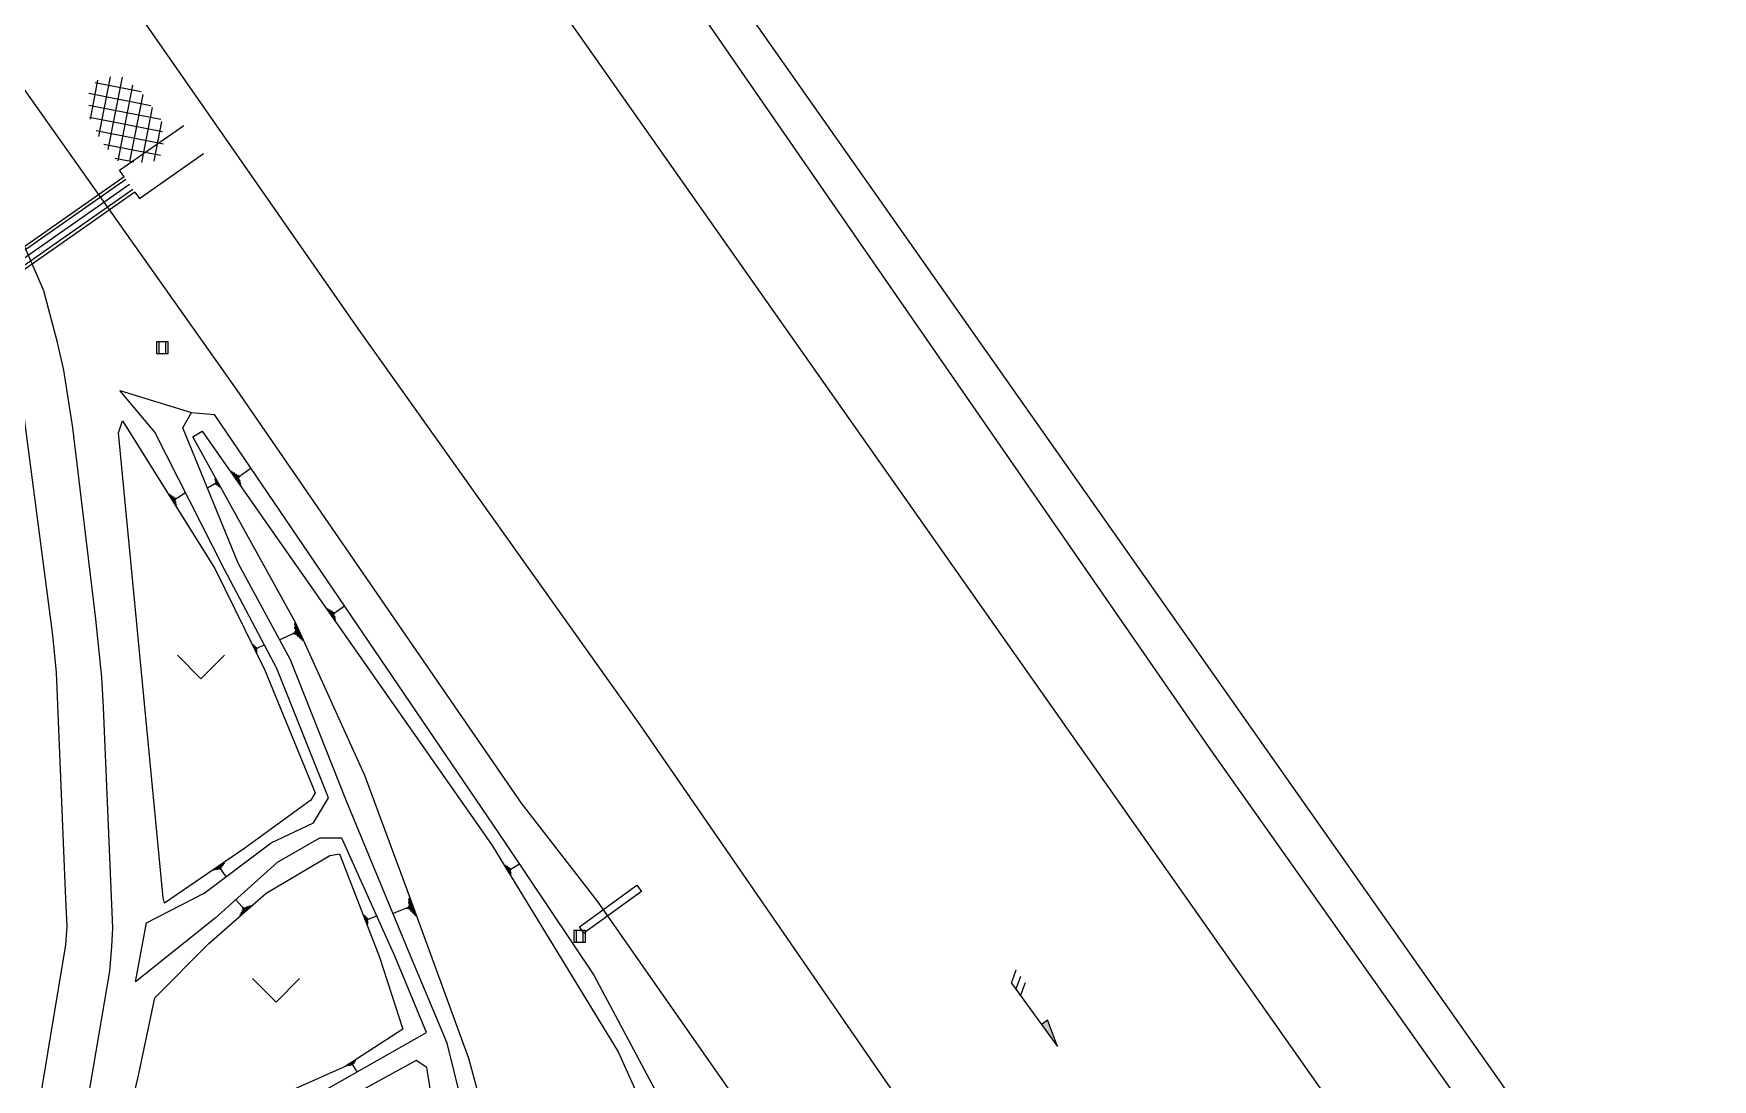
# Model space of a CAD drawing. Header units: millimetres. Extents: x 152904052 to 153933663, y 538271515 to 539240469.
# Drawn here: x 153522164 to 153629246, y 538702938 to 538769663 of the extents above; entities that cross this region are included whole.
import ezdxf

# ---------------------------------------------------------------- set-up
doc = ezdxf.new("R2010")
doc.units = ezdxf.units.MM
doc.layers.add('SCHM', color=9, linetype='Continuous')

msp = doc.modelspace()

# ---------------------------------------------------------------- linework, layer by layer
at = {"layer": 'SCHM'}
for p, q in [((153525785.5, 538764210.7), (153526269.6, 538766682.7)), ((153526100.1, 538766540.6), (153529019.2, 538765968.9)), ((153526331.4, 538763096.1), (153527078.4, 538766910.1)), ((153526931.5, 538762258.2), (153527839, 538766891.1)), ((153527556.5, 538761546.8), (153528502.4, 538766376.6)), ((153525686.5, 538765857.4), (153529645.9, 538765081.9)), ((153528309.9, 538761491.7), (153529150.5, 538765783.1)), ((153525681.8, 538765094), (153530272.6, 538764194.9)), ((153525732, 538764320), (153530387.9, 538763408)), ((153529064.3, 538761441.5), (153529748.8, 538764936.2)), ((153526146, 538763474.6), (153530448.6, 538762631.9)), ((153529846.1, 538761530.7), (153530338.2, 538764043.2)), ((153526645.6, 538762612.5), (153530254.4, 538761905.7)), ((153527378.2, 538761704.8), (153528559.3, 538761473.4)), ((153584529, 538709079.2), (153584842.2, 538709924.4)), ((153584529, 538709079.2), (153587466.4, 538705033)), ((153584822.7, 538708674.5), (153585135.9, 538709519.8)), ((153585116.5, 538708269.9), (153585429.6, 538709115.2)), ((153586438.3, 538706449.1), (153586842.9, 538706742.9)), ((153587466.4, 538705033), (153586842.9, 538706742.9))]:
    msp.add_line(p, q, dxfattribs=at)
for points in [[(153625127.4, 538674242.8), (153628012.4, 538680135.8), (153627930.4, 538680608.8), (153597260.3, 538723976.7), (153554481.2, 538785821.7), (153517752.2, 538839702.6), (153474599.1, 538899463.6), (153434395, 538956905.5), (153393239.9, 539016657.4), (153379529.2, 539036762.9)], [(153527935.3, 538760529.1), (153527648.6, 538760938.7), (153531744.3, 538763806.6)], [(153528623.6, 538759546.1), (153528910.4, 538759136.5), (153533006.2, 538762004.4)], [(153527935.3, 538760529.1), (153515183.8, 538751600.4)], [(153528623.6, 538759546.1), (153515872.1, 538750617.4)], [(153530147.3, 538749995.6), (153530147.3, 538749245.6)], [(153530597.3, 538749245.6), (153530597.3, 538749995.6)], [(153535394.7, 538740780.4), (153534781.3, 538741677.2), (153534757.6, 538741714.8), (153534767.1, 538741735.8), (153534784, 538741728.7), (153535346.3, 538740926.8), (153535362.1, 538740913.2), (153535376.7, 538740915), (153535378.1, 538740929.6), (153534906.1, 538741621.5), (153534899.5, 538741650), (153534904, 538741653.1), (153534929.7, 538741644.6), (153535320.7, 538741089.8), (153535339.7, 538741086.5), (153535346.9, 538741103.4), (153535059.7, 538741532.3), (153535057.8, 538741560), (153535074.5, 538741558.1), (153535244.3, 538741331.4), (153535267.1, 538741309.6), (153535285.5, 538741313.7), (153535283.3, 538741325.9), (153535217.1, 538741449.4), (153535222, 538741467.7), (153535237.1, 538741465.1), (153535298.6, 538741400.2), (153535315, 538741387.1), (153535323.8, 538741401.8), (153535311.5, 538741440.2), (153535328.3, 538741460.3), (153535356.5, 538741461.3), (153535380.7, 538741474.3), (153535396.6, 538741481.3), (153535440.3, 538741522.8), (153536018.6, 538741927)], [(153533730.8, 538741361.1), (153534064.5, 538740750.7), (153534077.2, 538740725.2), (153534069.8, 538740712.4), (153534059.5, 538740718), (153533752.3, 538741264.7), (153533743.1, 538741274.4), (153533733.7, 538741274.2), (153533731.9, 538741264.9), (153533988.5, 538740794.1), (153533991, 538740775.5), (153533987.9, 538740773.8), (153533972, 538740780.8), (153533758.2, 538741159.2), (153533746.4, 538741162.5), (153533740.7, 538741152.3), (153533896.4, 538740860.7), (153533895.9, 538740843), (153533885.3, 538740845.2), (153533791.6, 538741000.4), (153533778.4, 538741015.8), (153533766.5, 538741014.3), (153533767.1, 538741006.4), (153533801.4, 538740923.5), (153533797.1, 538740912.2), (153533787.6, 538740914.8), (153533752.6, 538740960.1), (153533742.9, 538740969.5), (153533736.4, 538740960.7), (153533741.8, 538740935.4), (153533729.8, 538740923.7), (153533711.8, 538740924.8), (153533695.6, 538740918.1), (153533685, 538740914.6), (153533654.5, 538740891), (153533260.3, 538740670.3)], [(153531294.1, 538739462.5), (153530829, 538740220.7), (153530811.2, 538740252.4), (153530819.8, 538740269.2), (153530833.3, 538740262.7), (153531260.5, 538739584.2), (153531272.8, 538739572.5), (153531284.9, 538739573.3), (153531286.6, 538739585.3), (153530928.8, 538740170.1), (153530924.6, 538740193.6), (153530928.3, 538740196), (153530949, 538740188.1), (153531246.2, 538739718.6), (153531261.6, 538739715.1), (153531268.1, 538739728.6), (153531050.7, 538740091), (153531050.3, 538740113.6), (153531063.9, 538740111.5), (153531193.5, 538739919.2), (153531211.3, 538739900.5), (153531226.5, 538739903.1), (153531225.2, 538739913.1), (153531176.1, 538740016.7), (153531180.8, 538740031.5), (153531193.1, 538740028.8), (153531240.7, 538739973.2), (153531253.6, 538739961.8), (153531261.4, 538739973.5), (153531252.9, 538740005.4), (153531267.5, 538740021.1), (153531290.6, 538740020.8), (153531310.8, 538740030.5), (153531324.1, 538740035.5), (153531361.6, 538740067.7), (153531850.8, 538740374.7)], [(153538818.1, 538732155.4), (153539327.5, 538730999.9), (153539346.6, 538730951.8), (153539331.2, 538730929.9), (153539313.5, 538730941.6), (153538842.1, 538731977.7), (153538827, 538731996.7), (153538809.9, 538731997.7), (153538805.2, 538731981.3), (153539196.8, 538731090.1), (153539198.3, 538731056.2), (153539192.6, 538731053.6), (153539164.9, 538731068.7), (153538836.6, 538731786), (153538815.6, 538731793.9), (153538803.8, 538731776.2), (153539040.4, 538731224.8), (153539036.7, 538731192.8), (153539018, 538731198.4), (153538872.4, 538731493.7), (153538851, 538731523.5), (153538829.1, 538731522.7), (153538829, 538731508.3), (153538878.3, 538731353.1), (153538868.7, 538731333.2), (153538852, 538731339.4), (153538795.6, 538731426.7), (153538779.6, 538731445.2), (153538766.5, 538731430.3), (153538772.3, 538731383.7), (153538748.9, 538731364.4), (153538716.4, 538731369.2), (153538686, 538731359.5), (153538666.4, 538731354.9), (153538607.5, 538731316.9), (153537860.6, 538730978.5)], [(153541440.1, 538732142.9), (153540904.5, 538732926.7), (153540883.8, 538732959.6), (153540892.1, 538732977.9), (153540906.8, 538732971.7), (153541397.9, 538732270.9), (153541411.7, 538732259), (153541424.5, 538732260.5), (153541425.7, 538732273.3), (153541013.5, 538732878), (153541007.7, 538732902.9), (153541011.6, 538732905.6), (153541034.1, 538732898.2), (153541375.6, 538732413.3), (153541392.2, 538732410.4), (153541398.4, 538732425.1), (153541147.6, 538732800), (153541146, 538732824.2), (153541160.6, 538732822.6), (153541308.9, 538732624.4), (153541328.8, 538732605.4), (153541344.9, 538732609), (153541343, 538732619.6), (153541285.2, 538732727.5), (153541289.5, 538732743.5), (153541302.7, 538732741.2), (153541356.4, 538732684.5), (153541370.7, 538732673), (153541378.4, 538732685.9), (153541367.7, 538732719.5), (153541382.3, 538732737), (153541407, 538732737.9), (153541428.1, 538732749.2), (153541442, 538732755.3), (153541480.2, 538732791.6), (153541985.6, 538733144.6)], [(153536401.9, 538730086.6), (153536155.1, 538730656.7), (153536145.9, 538730680.5), (153536153.5, 538730691.2), (153536162.2, 538730685.4), (153536390.6, 538730174.1), (153536398, 538730164.7), (153536406.4, 538730164.1), (153536408.7, 538730172.2), (153536219.1, 538730611.9), (153536218.5, 538730628.6), (153536221.3, 538730629.9), (153536234.8, 538730622.3), (153536394, 538730268.4), (153536404.3, 538730264.4), (153536410.1, 538730273.1), (153536295.6, 538730545.2), (153536297.5, 538730560.9), (153536306.7, 538730558), (153536377.3, 538730412.3), (153536387.8, 538730397.6), (153536398.6, 538730397.9), (153536398.6, 538730405), (153536374.9, 538730481.5), (153536379.7, 538730491.2), (153536387.9, 538730488.1), (153536415.3, 538730445), (153536423.1, 538730435.8), (153536429.6, 538730443.1), (153536426.9, 538730466.1), (153536438.5, 538730475.5), (153536454.5, 538730473), (153536469.5, 538730477.7), (153536479.2, 538730479.9), (153536508.2, 538730498.4), (153536876.8, 538730662.4)], [(153533648.7, 538716314.1), (153534278.2, 538716720.4), (153534304.6, 538716736), (153534318.9, 538716729.1), (153534313.7, 538716717.6), (153533750.6, 538716344.7), (153533740.9, 538716334.1), (153533741.9, 538716324), (153533751.9, 538716322.8), (153534237.5, 538716635.4), (153534257.3, 538716639.4), (153534259.3, 538716636.3), (153534253, 538716618.7), (153533863.4, 538716359.4), (153533860.8, 538716346.4), (153533872.3, 538716341.1), (153534173.2, 538716531.2), (153534192.3, 538716532), (153534190.7, 538716520.5), (153534031.3, 538716407.6), (153534015.9, 538716392.3), (153534018.4, 538716379.6), (153534026.8, 538716380.8), (153534113.2, 538716424.2), (153534125.7, 538716420.5), (153534123.6, 538716410.1), (153534077.7, 538716368.9), (153534068.4, 538716357.8), (153534078.4, 538716351.5), (153534105.1, 538716359.3), (153534118.6, 538716347.3), (153534118.8, 538716327.9), (153534127.3, 538716311), (153534131.9, 538716299.9), (153534159.7, 538716269), (153534427.6, 538715862.9)], [(153552638.3, 538715886.9), (153552239.6, 538716571.1), (153552224.4, 538716599.8), (153552232.4, 538716614.5), (153552244.3, 538716608.5), (153552610.8, 538715995.9), (153552621.6, 538715985.1), (153552632.3, 538715985.7), (153552634.1, 538715996.2), (153552327.4, 538716524.1), (153552324.1, 538716545.1), (153552327.5, 538716547.2), (153552345.8, 538716539.7), (153552600.8, 538716115.7), (153552614.4, 538716112.3), (153552620.5, 538716124.2), (153552434.4, 538716451.2), (153552434.4, 538716471.4), (153552446.5, 538716469.2), (153552558, 538716295.4), (153552573.4, 538716278.4), (153552587, 538716280.4), (153552586, 538716289.3), (153552544.4, 538716382.6), (153552549, 538716395.7), (153552559.8, 538716393), (153552601.1, 538716342.5), (153552612.4, 538716332.1), (153552619.5, 538716342.3), (153552612.6, 538716370.9), (153552625.9, 538716384.6), (153552646.4, 538716383.9), (153552664.7, 538716392.1), (153552676.6, 538716396.3), (153552710.6, 538716424.2), (153553152.3, 538716687.6)], [(153536041.6, 538714018), (153535385.7, 538713436.7), (153535357.9, 538713414), (153535340.2, 538713419.5), (153535344.2, 538713433.7), (153535929.2, 538713964.5), (153535938.6, 538713978.5), (153535935.7, 538713990), (153535923.8, 538713989.6), (153535417.6, 538713542.2), (153535395.6, 538713534.1), (153535392.6, 538713537.3), (153535396.8, 538713558.8), (153535801.4, 538713927.6), (153535802.1, 538713943.1), (153535787.9, 538713947.1), (153535473.6, 538713674.1), (153535451.6, 538713669.8), (153535451.4, 538713683.3), (153535615.7, 538713842), (153535630.9, 538713862.5), (153535625.7, 538713876.8), (153535616.2, 538713873.8), (153535524.1, 538713808.4), (153535508.9, 538713810.5), (153535509.5, 538713822.9), (153535555.2, 538713878.6), (153535564.1, 538713893.1), (153535551.4, 538713898.6), (153535521.9, 538713884.9), (153535504.2, 538713896.3), (153535500.5, 538713918.8), (153535487.6, 538713936.8), (153535480.4, 538713948.8), (153535442.8, 538713979.7), (153535061.1, 538714401.7)], [(153546111.1, 538714617.5), (153546526.5, 538713449.8), (153546541.6, 538713401.3), (153546525, 538713380.9), (153546508.5, 538713393.7), (153546121.8, 538714441.9), (153546108.4, 538714461.5), (153546091.8, 538714463.8), (153546086, 538714448), (153546405, 538713547.5), (153546404, 538713514.2), (153546398.2, 538713512), (153546372.3, 538713528.9), (153546102.6, 538714254.7), (153546082.7, 538714263.9), (153546069.8, 538714247.3), (153546261.7, 538713690.6), (153546255.7, 538713659.5), (153546237.8, 538713666.4), (153546116.6, 538713965.9), (153546097.7, 538713996.6), (153546076.3, 538713997.4), (153546075.1, 538713983.4), (153546112.2, 538713827.9), (153546101.4, 538713809.1), (153546085.5, 538713816.4), (153546036.6, 538713905.9), (153546022.3, 538713925.1), (153546008.4, 538713911.5), (153546010.7, 538713865.5), (153545986.3, 538713848.3), (153545954.9, 538713855.4), (153545924.5, 538713848), (153545904.9, 538713845), (153545844.6, 538713811.9), (153545089.1, 538713534.6)], [(153543472.7, 538712746.4), (153543227.3, 538713410.2), (153543218.3, 538713437.7), (153543227.6, 538713449.5), (153543237.1, 538713442.3), (153543465.3, 538712846.6), (153543473.1, 538712835.5), (153543482.6, 538712834.3), (153543485.8, 538712843.4), (153543297.3, 538713355.2), (153543297.6, 538713374.2), (153543300.9, 538713375.5), (153543315.9, 538713366.1), (153543475, 538712953.6), (153543486.4, 538712948.5), (153543493.6, 538712958), (153543380.2, 538713274.6), (153543383.3, 538713292.3), (153543393.6, 538713288.5), (153543465, 538713118.4), (153543475.9, 538713101), (153543488.2, 538713100.7), (153543488.7, 538713108.7), (153543466.5, 538713197.2), (153543472.5, 538713208), (153543481.6, 538713204), (153543510.2, 538713153.2), (153543518.5, 538713142.3), (153543526.3, 538713150.2), (153543524.7, 538713176.5), (153543538.5, 538713186.5), (153543556.5, 538713182.6), (153543573.8, 538713187), (153543584.9, 538713188.9), (153543619.1, 538713208.2), (153544048.5, 538713371.9)], [(153556774.3, 538712436.7), (153556774.3, 538711686.7)], [(153557224.3, 538711686.7), (153557224.3, 538712436.7)], [(153542142.8, 538703826.2), (153542687.5, 538704143.1), (153542710.3, 538704155.2), (153542722, 538704148.8), (153542717.2, 538704139.4), (153542229.6, 538703848), (153542221, 538703839.4), (153542221.4, 538703830.9), (153542229.9, 538703829.5), (153542650, 538704073.2), (153542666.8, 538704075.9), (153542668.4, 538704073.2), (153542662.4, 538704058.6), (153542324.9, 538703855.9), (153542322.2, 538703845.1), (153542331.7, 538703840.2), (153542592, 538703988.2), (153542608, 538703988.1), (153542606.3, 538703978.5), (153542467.9, 538703889.9), (153542454.4, 538703877.6), (153542456, 538703866.8), (153542463.1, 538703867.6), (153542537.3, 538703900.6), (153542547.7, 538703897), (153542545.6, 538703888.4), (153542505.4, 538703855.6), (153542497.1, 538703846.6), (153542505.3, 538703840.9), (153542528, 538703846.4), (153542538.9, 538703835.8), (153542538.3, 538703819.5), (153542544.8, 538703805), (153542548.2, 538703795.5), (153542570.3, 538703768.4), (153542779.7, 538703416.8)]]:
    msp.add_lwpolyline(points, dxfattribs=at)
at = {"layer": 'SCHM', "ltscale": 10}
for points in [[(153528055.8, 538760357.1), (153439669.3, 538698468.2)], [(153528503.2, 538759718.1), (153440116.7, 538697829.2)]]:
    msp.add_lwpolyline(points, dxfattribs=at)
at = {"layer": 'SCHM', "ltscale": 5, "flags": 128}
msp.add_lwpolyline([(153528279.5, 538760037.6), (153515527.9, 538751108.9)], dxfattribs=at)
at = {"layer": 'SCHM', "flags": 128}
for points in [[(153530747.3, 538749995.6), (153529997.3, 538749995.6), (153529997.3, 538749245.6), (153530747.3, 538749245.6)], [(153557374.3, 538712436.7), (153556624.3, 538712436.7), (153556624.3, 538711686.7), (153557374.3, 538711686.7)]]:
    msp.add_lwpolyline(points, close=True, dxfattribs=at)
for points in [[(153531336.3, 538729995.6), (153532836.3, 538728495.6)], [(153532836.3, 538728495.6), (153534336.3, 538729995.6)], [(153536133.3, 538709376.6), (153537633.3, 538707876.6)], [(153537633.3, 538707876.6), (153539133.3, 538709376.6)]]:
    msp.add_lwpolyline(points, dxfattribs=at)
at = {"layer": 'SCHM', "ltscale": 5, "flags": 128}
msp.add_lwpolyline([(153560935.4, 538714917.8), (153557267.4, 538712276.8), (153556975.2, 538712682.6), (153560643.2, 538715323.6)], close=True, dxfattribs=at)
at = {"layer": 'SCHM'}
for points in [[(153629246.4, 538682825.8, 0), (153628907.6, 538684030.1, 0), (153560696.4, 538781016.9, 0), (153519555.8, 538840559, 0), (153484362.5, 538889835.4, 0), (153449021.1, 538939829.2, 0), (153406452, 539000622.8, 0), (153381133.5, 539037886.2, 0)], [(153624315.9, 538673834.7, 0), (153552618.5, 538775776.9, 0), (153510846, 538835019.8, 0), (153476678.6, 538883763.6, 0), (153443169.7, 538932305.1, 0), (153399459.8, 538994182.8, 0), (153373144.3, 539032292.1, 0)], [(153605671.7, 538661119.6, 0), (153586460.4, 538688420.7, 0), (153560864.3, 538725554.7, 0), (153542852.3, 538750871.7, 0), (153512591.2, 538794296.6, 0), (153496620.2, 538817330.6, 0), (153452331.1, 538880530.5, 0), (153423575, 538921468.5, 0), (153406889, 538945321.5, 0), (153380776, 538982784.4, 0), (153359219.9, 539013642.4, 0)], [(153595932.4, 538660118.7, 0), (153589993.4, 538667692.7, 0), (153579641.4, 538683515.7, 0), (153558123.3, 538714318.7, 0), (153553293.3, 538720573.7, 0), (153535150.3, 538746908.6, 0), (153505170.2, 538789297.6, 0), (153488580.2, 538812767.6, 0), (153444420.1, 538876207.5, 0), (153416296, 538916579.5, 0), (153373419, 538977884.4, 0), (153351708.9, 539008691.4, 0)], [(153521321.4, 538676356.6, 0), (153527017.3, 538709844.6, 0), (153527165.3, 538711420.6, 0), (153527222.3, 538712595.6, 0), (153526621.3, 538726666.6, 0), (153526526.3, 538728599.6, 0), (153526127.3, 538732293.6, 0), (153524672.3, 538744514.6, 0), (153524102.3, 538748185.6, 0), (153523699.3, 538749961.6, 0), (153522817.3, 538753249.6, 0), (153521322.3, 538756701.6, 0)], [(153540924.3, 538702363.6, 0), (153547222.3, 538705938.7, 0), (153545217.3, 538710765.7, 0), (153541827.3, 538718324.6, 0), (153540398.3, 538718330.6, 0), (153537706.3, 538716773.6, 0), (153533747.3, 538713223.6, 0), (153528666.3, 538709159.6, 0), (153529372.3, 538712918.6, 0), (153533044.3, 538714825.6, 0), (153537326.3, 538718036.6, 0), (153540026.3, 538719313.6, 0), (153540966.3, 538720913.6, 0), (153537672.3, 538729158.6, 0), (153534336.3, 538735464.6, 0), (153529893.3, 538744241.6, 0), (153527663.3, 538746900.6, 0), (153532230.3, 538745485.6, 0)], [(153509427.5, 538622577.6, 0), (153524226.3, 538711530.6, 0), (153524303.3, 538712687.6, 0), (153524231.3, 538714448.6, 0), (153523624.3, 538728906.6, 0), (153523383.3, 538731291.6, 0), (153521562.3, 538745249.6, 0)], [(153555325.4, 538630310.7, 0), (153556922.4, 538631292.7, 0), (153556913.4, 538641723.7, 0), (153557536.4, 538650013.7, 0), (153557401.4, 538656369.7, 0), (153556175.4, 538668149.7, 0), (153554974.4, 538676904.7, 0), (153551726.4, 538692344.7, 0), (153548543.3, 538705246.7, 0), (153546208.3, 538710824.7, 0), (153542129.3, 538720700.6, 0), (153538552.3, 538729698.6, 0), (153535212.3, 538735878.6, 0), (153531694.3, 538744514.6, 0), (153532230.3, 538745485.6, 0), (153533682.3, 538745365.6, 0), (153552248.3, 538718039.7, 0), (153557898.3, 538709588.7, 0), (153564821.3, 538696589.7, 0), (153567198.3, 538696853.7, 0), (153577170.4, 538682600.7, 0), (153588840.4, 538665856.7, 0), (153591499.4, 538661493.7, 0), (153592581.4, 538658497.7, 0)], [(153553082.4, 538692704.7, 0), (153549923.3, 538704279.7, 0), (153546202.3, 538714459.7, 0), (153543290.3, 538722338.7, 0), (153538880.3, 538732094.6, 0), (153532327.3, 538743936.6, 0), (153532906.9, 538744286.7, 0), (153551421.3, 538717852.7, 0), (153559445.3, 538704698.7, 0), (153564426.4, 538693664.7, 0)], [(153536998.3, 538714819.6, 0), (153541066.3, 538717220.6, 0), (153541679.3, 538717325.6, 0), (153544236.3, 538710736.7, 0), (153545706.3, 538706151.7, 0)], [(153545706.3, 538706151.7, 0), (153542028.3, 538703753.6, 0), (153534493.3, 538700400.6, 0), (153528558.3, 538697478.6, 0), (153527776.3, 538698486.6, 0), (153528868.3, 538703289.6, 0), (153529897.3, 538708153.6, 0), (153533344.3, 538711612.6, 0), (153536998.3, 538714819.6, 0)], [(153549031.4, 538692514.7, 0), (153547236.3, 538703707.7, 0), (153546574.3, 538704143.7, 0), (153538231.3, 538699582.6, 0)]]:
    msp.add_polyline3d(points, dxfattribs=at)
msp.add_polyline3d([(153540127.3, 538721215.6, 0), (153539842.3, 538720755.6, 0), (153535638.3, 538717694.6, 0), (153530519.3, 538714176.6, 0), (153530428.3, 538714532.6, 0), (153527576.3, 538744182.6, 0), (153527836.3, 538744945.6, 0), (153533721.3, 538735541.6, 0), (153536905.3, 538729054.6, 0)], close=True, dxfattribs=at)
msp.add_solid([(153586842.9, 538706742.9), (153587466.4, 538705033), (153586438.3, 538706449.1)], dxfattribs=at)

doc.saveas('drawing.dxf')
